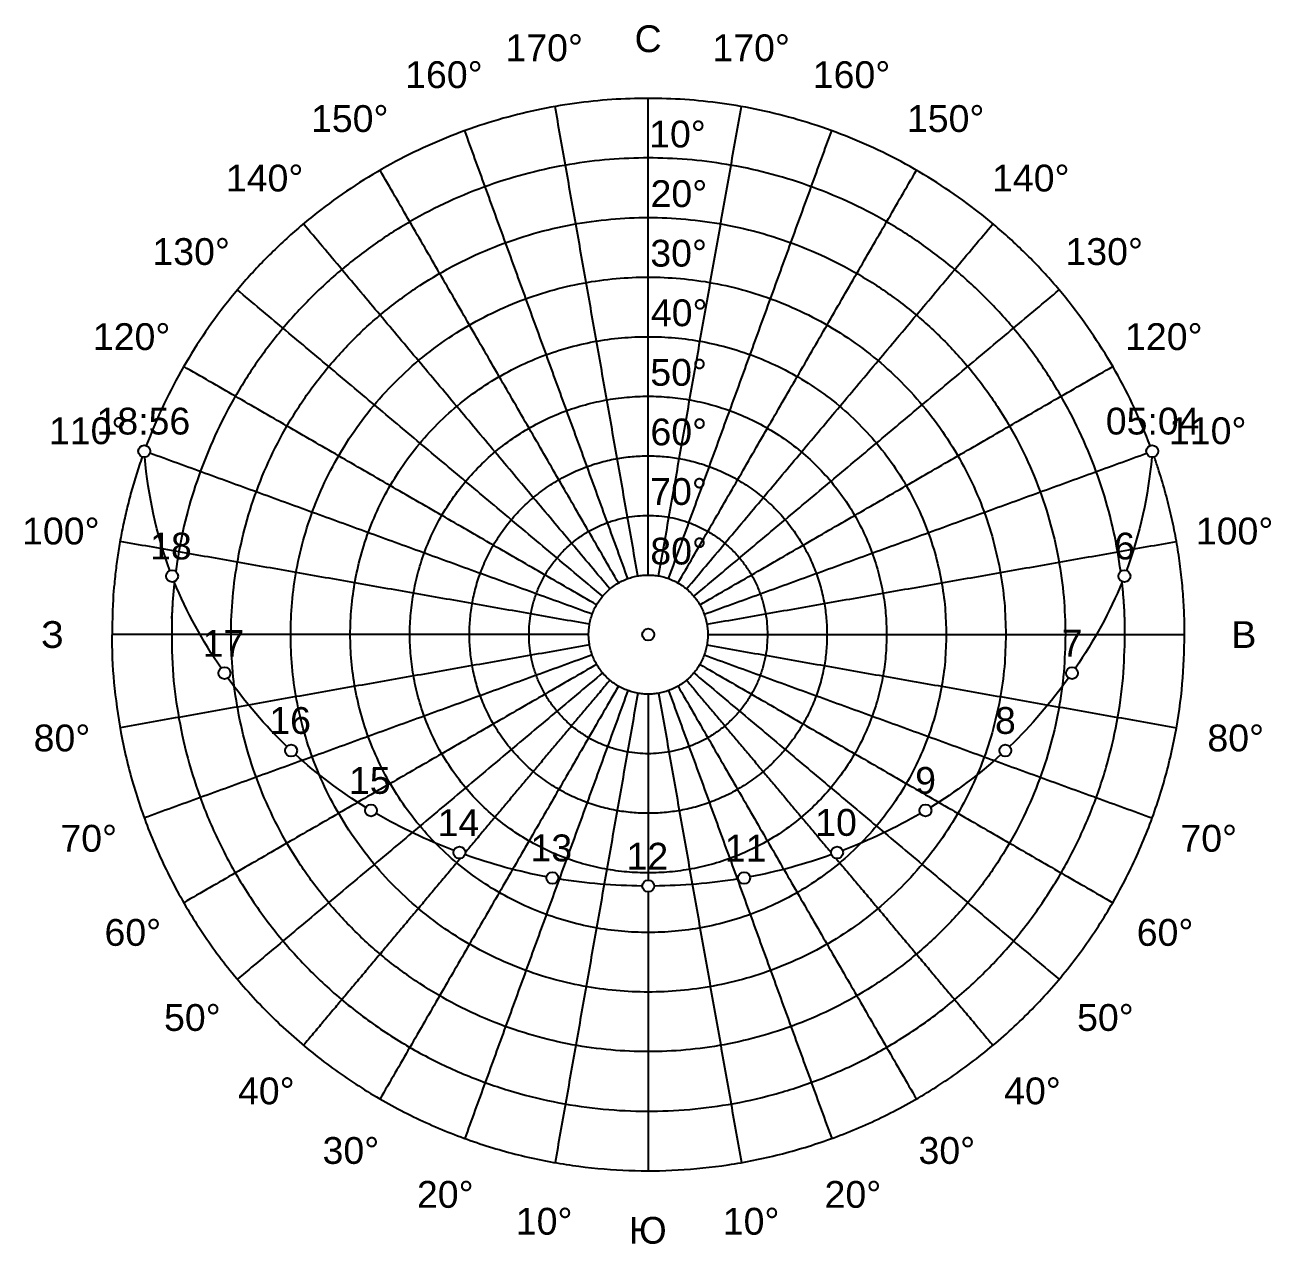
# Model space of a CAD drawing. Header units: metres. Extents: x -116 to 1000, y -497 to 102.
# Drawn here: x -104.6 to 104.5, y -102.3 to 102.3 of the extents above; entities that cross this region are included whole.
import ezdxf

# ---------------------------------------------------------------- set-up
doc = ezdxf.new("R2010")
doc.units = ezdxf.units.M
doc.layers.add('168', color=7, linetype='Continuous', true_color=0x000000)
doc.styles.add('Meters Architectural', font='arial.ttf')

msp = doc.modelspace()

# ---------------------------------------------------------------- linework, layer by layer
at = {"layer": '168'}
for centre in [(-84.57, 30.78), (84.57, 30.78), (-79.9, 9.81), (79.9, 9.81), (0, 0), (-71.11, -6.47), (71.11, -6.47), (-59.92, -19.47), (59.92, -19.47), (-46.52, -29.52), (46.52, -29.52), (-31.69, -36.58), (31.69, -36.58), (-16.09, -40.85), (0, -42.2), (16.09, -40.85)]:
    msp.add_circle(centre, 1, dxfattribs=at)
for points, weights, knots in [([(84.23, 31.72), (62.28, 90), (0, 90), (-62.28, 90), (-84.23, 31.72)], [0.893330013554, 0.777230710044, 1, 0.777230710044, 0.893330013554], [33.846932, 33.846932, 33.846932, 141.371669, 141.371669, 248.896407, 248.896407, 248.896407]), ([(79.29, 10.61), (70.01, 80), (0, 80), (-70.01, 80), (-79.29, 10.61)], [0.951241745746, 0.733945161818, 1, 0.733945161818, 0.951241745746], [11.514812, 11.514812, 11.514812, 125.663706, 125.663706, 239.8126, 239.8126, 239.8126]), ([(70, 0), (70, 70), (0, 70), (-70, 70), (-70, 0), (-70, -70), (0, -70), (70, -70), (70, 0)], [1, 0.707106781187, 1, 0.707106781187, 1, 0.707106781187, 1, 0.707106781187, 1], [0, 0, 0, 109.955743, 109.955743, 219.911486, 219.911486, 329.867229, 329.867229, 439.822972, 439.822972, 439.822972]), ([(60, 0), (60, 60), (0, 60), (-60, 60), (-60, 0), (-60, -60), (0, -60), (60, -60), (60, 0)], [1, 0.707106781187, 1, 0.707106781187, 1, 0.707106781187, 1, 0.707106781187, 1], [0, 0, 0, 94.24778, 94.24778, 188.495559, 188.495559, 282.743339, 282.743339, 376.991118, 376.991118, 376.991118]), ([(50, 0), (50, 50), (0, 50), (-50, 50), (-50, 0), (-50, -50), (0, -50), (50, -50), (50, 0)], [1, 0.707106781187, 1, 0.707106781187, 1, 0.707106781187, 1, 0.707106781187, 1], [0, 0, 0, 78.539816, 78.539816, 157.079633, 157.079633, 235.619449, 235.619449, 314.159265, 314.159265, 314.159265]), ([(40, 0), (40, 40), (0, 40), (-40, 40), (-40, 0), (-40, -40), (0, -40), (40, -40), (40, 0)], [1, 0.707106781187, 1, 0.707106781187, 1, 0.707106781187, 1, 0.707106781187, 1], [0, 0, 0, 62.831853, 62.831853, 125.663706, 125.663706, 188.495559, 188.495559, 251.327412, 251.327412, 251.327412]), ([(-84.91, 29.84), (-90, 15.35), (-90, 0), (-90, -90), (0, -90), (90, -90), (90, 0)], [0.897741976064, 0.93399758564, 1, 0.707106781187, 1, 0.707106781187, 1], [250.885751, 250.885751, 250.885751, 282.743339, 282.743339, 424.115008, 424.115008, 565.486678, 565.486678, 565.486678]), ([(30, 0), (30, 30), (0, 30), (-30, 30), (-30, 0), (-30, -30), (0, -30), (30, -30), (30, 0)], [1, 0.707106781187, 1, 0.707106781187, 1, 0.707106781187, 1, 0.707106781187, 1], [0, 0, 0, 47.12389, 47.12389, 94.24778, 94.24778, 141.371669, 141.371669, 188.495559, 188.495559, 188.495559]), ([(20, 0), (20, 20), (0, 20), (-20, 20), (-20, 0), (-20, -20), (0, -20), (20, -20), (20, 0)], [1, 0.707106781187, 1, 0.707106781187, 1, 0.707106781187, 1, 0.707106781187, 1], [0, 0, 0, 31.415927, 31.415927, 62.831853, 62.831853, 94.24778, 94.24778, 125.663706, 125.663706, 125.663706]), ([(-79.5, 8.89), (-80, 4.46), (-80, 0), (-80, -80), (0, -80), (80, -80), (80, 0)], [0.958337557285, 0.977429481634, 1, 0.707106781187, 1, 0.707106781187, 1], [241.643695, 241.643695, 241.643695, 251.327412, 251.327412, 376.991118, 376.991118, 502.654825, 502.654825, 502.654825]), ([(10, 0), (10, 10), (0, 10), (-10, 10), (-10, 0), (-10, -10), (0, -10), (10, -10), (10, 0)], [1, 0.707106781187, 1, 0.707106781187, 1, 0.707106781187, 1, 0.707106781187, 1], [0, 0, 0, 15.707963, 15.707963, 31.415927, 31.415927, 47.12389, 47.12389, 62.831853, 62.831853, 62.831853])]:
    msp.add_rational_spline(points, weights, degree=2, knots=knots, dxfattribs=at)
for points, degree in [([(0, 10), (0, 50), (0, 90)], 2), ([(-1.74, 9.85), (-8.68, 49.24), (-15.63, 88.63)], 2), ([(1.74, 9.85), (8.68, 49.24), (15.63, 88.63)], 2), ([(-3.42, 9.4), (-17.1, 46.98), (-30.78, 84.57)], 2), ([(3.42, 9.4), (17.1, 46.98), (30.78, 84.57)], 2), ([(-5, 8.66), (-25, 43.3), (-45, 77.94)], 2), ([(5, 8.66), (25, 43.3), (45, 77.94)], 2), ([(-6.43, 7.66), (-32.14, 38.3), (-57.85, 68.94)], 2), ([(6.43, 7.66), (32.14, 38.3), (57.85, 68.94)], 2), ([(-7.66, 6.43), (-38.3, 32.14), (-68.94, 57.85)], 2), ([(7.66, 6.43), (38.3, 32.14), (68.94, 57.85)], 2), ([(-8.66, 5), (-43.3, 25), (-77.94, 45)], 2), ([(8.66, 5), (43.3, 25), (77.94, 45)], 2), ([(-80.25, 10.75), (-82.52, 16.86), (-83.91, 23.31), (-84.49, 29.79)], 3), ([(-9.4, 3.42), (-46.51, 16.93), (-83.63, 30.44)], 2), ([(9.4, 3.42), (46.51, 16.93), (83.63, 30.44)], 2), ([(84.49, 29.79), (83.91, 23.31), (82.52, 16.86), (80.25, 10.75)], 3), ([(-9.85, 1.74), (-49.24, 8.68), (-88.63, 15.63)], 2), ([(9.85, 1.74), (49.24, 8.68), (88.63, 15.63)], 2), ([(-71.67, -5.65), (-74.78, -1.09), (-77.46, 3.77), (-79.53, 8.88)], 3), ([(79.53, 8.88), (77.46, 3.77), (74.78, -1.09), (71.67, -5.65)], 3), ([(-10, 0), (-50, 0), (-90, 0)], 2), ([(10, 0), (50, 0), (90, 0)], 2), ([(-9.85, -1.74), (-49.24, -8.68), (-88.63, -15.63)], 2), ([(9.85, -1.74), (49.24, -8.68), (88.63, -15.63)], 2), ([(-9.4, -3.42), (-46.98, -17.1), (-84.57, -30.78)], 2), ([(9.4, -3.42), (46.98, -17.1), (84.57, -30.78)], 2), ([(-8.66, -5), (-43.3, -25), (-77.94, -45)], 2), ([(8.66, -5), (43.3, -25), (77.94, -45)], 2), ([(-60.64, -18.78), (-64.29, -15.28), (-67.58, -11.41), (-70.53, -7.29)], 3), ([(-7.66, -6.43), (-38.3, -32.14), (-68.94, -57.85)], 2), ([(-6.43, -7.66), (-18.56, -22.12), (-30.69, -36.57)], 2), ([(6.43, -7.66), (18.56, -22.12), (30.69, -36.57)], 2), ([(7.66, -6.43), (38.3, -32.14), (68.94, -57.85)], 2), ([(70.53, -7.29), (67.58, -11.41), (64.29, -15.28), (60.64, -18.78)], 3), ([(-5, -8.66), (-25, -43.3), (-45, -77.94)], 2), ([(-3.42, -9.4), (-17.1, -46.98), (-30.78, -84.57)], 2), ([(-1.74, -9.85), (-8.68, -49.24), (-15.63, -88.63)], 2), ([(0, -10), (0, -25.6), (0, -41.2)], 2), ([(1.74, -9.85), (8.68, -49.24), (15.63, -88.63)], 2), ([(3.42, -9.4), (17.1, -46.98), (30.78, -84.57)], 2), ([(5, -8.66), (25, -43.3), (45, -77.94)], 2), ([(-47.38, -29.01), (-51.57, -26.42), (-55.54, -23.46), (-59.18, -20.15)], 3), ([(59.18, -20.15), (55.54, -23.46), (51.57, -26.42), (47.38, -29.01)], 3), ([(-32.63, -36.23), (-37.13, -34.51), (-41.5, -32.46), (-45.66, -30.03)], 3), ([(45.66, -30.03), (41.5, -32.46), (37.13, -34.51), (32.63, -36.23)], 3), ([(-31.52, -37.57), (-44.69, -53.26), (-57.85, -68.94)], 2), ([(-17.07, -40.67), (-21.72, -39.79), (-26.29, -38.52), (-30.75, -36.93)], 3), ([(30.75, -36.93), (26.29, -38.52), (21.72, -39.79), (17.07, -40.67)], 3), ([(31.52, -37.57), (44.69, -53.26), (57.85, -68.94)], 2), ([(-1, -42.2), (-5.73, -42.15), (-10.45, -41.78), (-15.1, -41.01)], 3), ([(15.1, -41.01), (10.45, -41.78), (5.73, -42.15), (1, -42.2)], 3), ([(0, -43.2), (0, -66.6), (0, -90)], 2)]:
    msp.add_open_spline(points, degree=degree, dxfattribs=at)
for points, weights in [([(90, 0), (90, 15.35), (84.91, 29.84)], [1, 0.93399758564, 0.897741976064]), ([(80, 0), (80, 4.46), (79.5, 8.89)], [1, 0.977429481634, 0.958337557285])]:
    msp.add_rational_spline(points, weights, degree=2, dxfattribs=at)

# ---------------------------------------------------------------- texts
at = {"layer": '168', "char_height": 4.5, "attachment_point": 1, "style": 'Meters Architectural'}
for s, insert, width in [('170°', (-23.96, 100.74), 34.0435), ('С', (-2.29, 102.26), 17.5598), ('170°', (10.77, 100.74), 34.0435), ('160°', (-40.79, 96.23), 34.0435), ('160°', (27.61, 96.23), 34.0435), ('150°', (-56.59, 88.86), 34.0435), ('150°', (43.41, 88.86), 34.0435), ('10°', (0.15, 86.26), 27.0978), ('140°', (-70.87, 78.87), 34.0435), ('140°', (57.69, 78.87), 34.0435), ('20°', (0.39, 76.26), 27.0978), ('130°', (-83.2, 66.54), 34.0435), ('30°', (0.35, 66.26), 27.0978), ('130°', (70.01, 66.54), 34.0435), ('40°', (0.44, 56.26), 27.0978), ('120°', (-93.19, 52.26), 34.0435), ('120°', (80.01, 52.26), 34.0435), ('50°', (0.35, 46.26), 27.0978), ('18:56', (-92.58, 38.08), 39.7174), ('05:04', (76.78, 38.08), 39.6685), ('110°', (-100.56, 36.46), 34.0435), ('60°', (0.37, 36.26), 27.0978), ('110°', (87.38, 36.46), 34.0435), ('70°', (0.33, 26.26), 27.0978), ('100°', (-105.07, 19.63), 34.0435), ('100°', (91.89, 19.63), 34.0435), ('18', (-83.58, 17.11), 22.4022), ('6', (78.19, 17.11), 15.4076), ('80°', (0.35, 16.26), 27.0978), ('З', (-101.88, 2.26), 16.0924), ('В', (97.85, 2.25), 16.7283), ('17', (-74.77, 0.78), 22.3533), ('7', (69.36, 0.82), 15.4076), ('16', (-63.59, -12.17), 22.3533), ('8', (58.18, -12.17), 15.4565), ('80°', (-103.13, -15.1), 27.0978), ('80°', (93.83, -15.1), 27.0978), ('15', (-50.22, -22.23), 22.4511), ('9', (44.79, -22.23), 15.4565), ('10', (28.02, -29.28), 22.3533), ('14', (-35.35, -29.33), 22.3043), ('70°', (-98.64, -31.94), 27.0978), ('70°', (89.3, -31.94), 27.0978), ('13', (-19.76, -33.55), 22.3533), ('12', (-3.64, -34.95), 22.2554), ('11', (12.85, -33.6), 20.6413), ('60°', (-91.24, -47.74), 27.0978), ('60°', (81.97, -47.74), 27.0978), ('50°', (-81.25, -62.02), 27.0978), ('50°', (71.96, -62.02), 27.0978), ('40°', (-68.84, -74.34), 27.0978), ('40°', (59.72, -74.34), 27.0978), ('30°', (-54.65, -84.34), 27.0978), ('30°', (45.35, -84.34), 27.0978), ('20°', (-38.81, -91.71), 27.0978), ('20°', (29.59, -91.71), 27.0978), ('10°', (-22.22, -96.22), 27.0978), ('10°', (12.51, -96.22), 27.0978), ('Ю', (-3.25, -97.74), 21.0326)]:
    msp.add_mtext(s, dxfattribs=dict(at, insert=insert, width=width))

doc.saveas('drawing.dxf')
